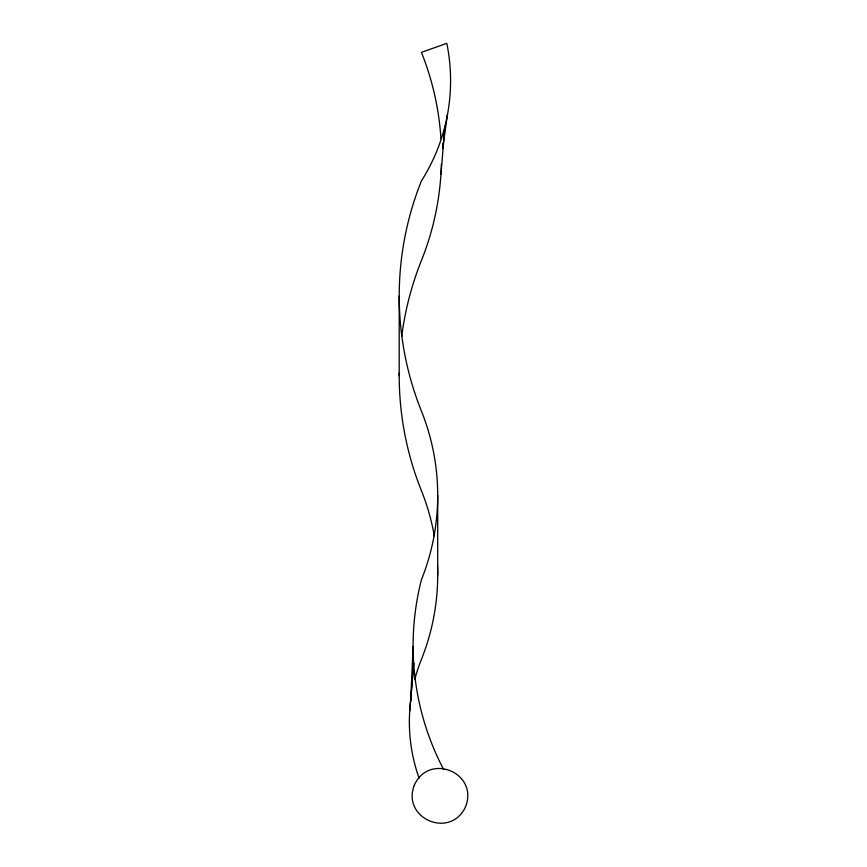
<?xml version="1.0" encoding="UTF-8"?>
<svg xmlns="http://www.w3.org/2000/svg" width="867" height="867" viewBox="0 0 867 867"><rect width="100%" height="100%" fill="white"/><g stroke="black" fill="none" stroke-linecap="round" stroke-linejoin="round"><path stroke-width="1.3" d="M413.104 646.381L410.709 700.59L413.678 663.201L409.701 711.211M440.945 174.191L444.944 126.181L443.46 139.338M442.56 147.227L443.004 143.283M442.636 148.582L447.491 114.52M437.705 495.425L437.705 575.038M399.21 296.005L399.21 375.617M443.72 769.668A270.645 268.239 1.2 0 1 421.427 579.752A232.454 229.397 0 0 0 421.427 411.088A317.235 313.063 0 0 1 421.427 180.921A194.132 190.166 1.4 0 0 446.798 43.35L421.427 52.356A286.912 283.141 0 0 1 440.945 138.687M399.221 372.994A317.235 313.063 0 0 0 421.427 490.7A232.454 229.397 0 0 1 434.302 535.969M401.703 336.429A317.235 313.063 0 0 1 421.427 260.523A286.912 283.141 0 0 0 441.411 164.047M437.51 565.88A232.454 229.397 0 0 1 421.427 659.364A172.295 170.03 0 0 0 414.751 679.641M419.064 778.122A172.295 170.03 0 0 1 411.272 696.624M414.296 785.209C401.367 818.957 450.948 839.505 465.677 806.483C478.606 772.725 429.024 752.188 414.296 785.209"/></g></svg>
